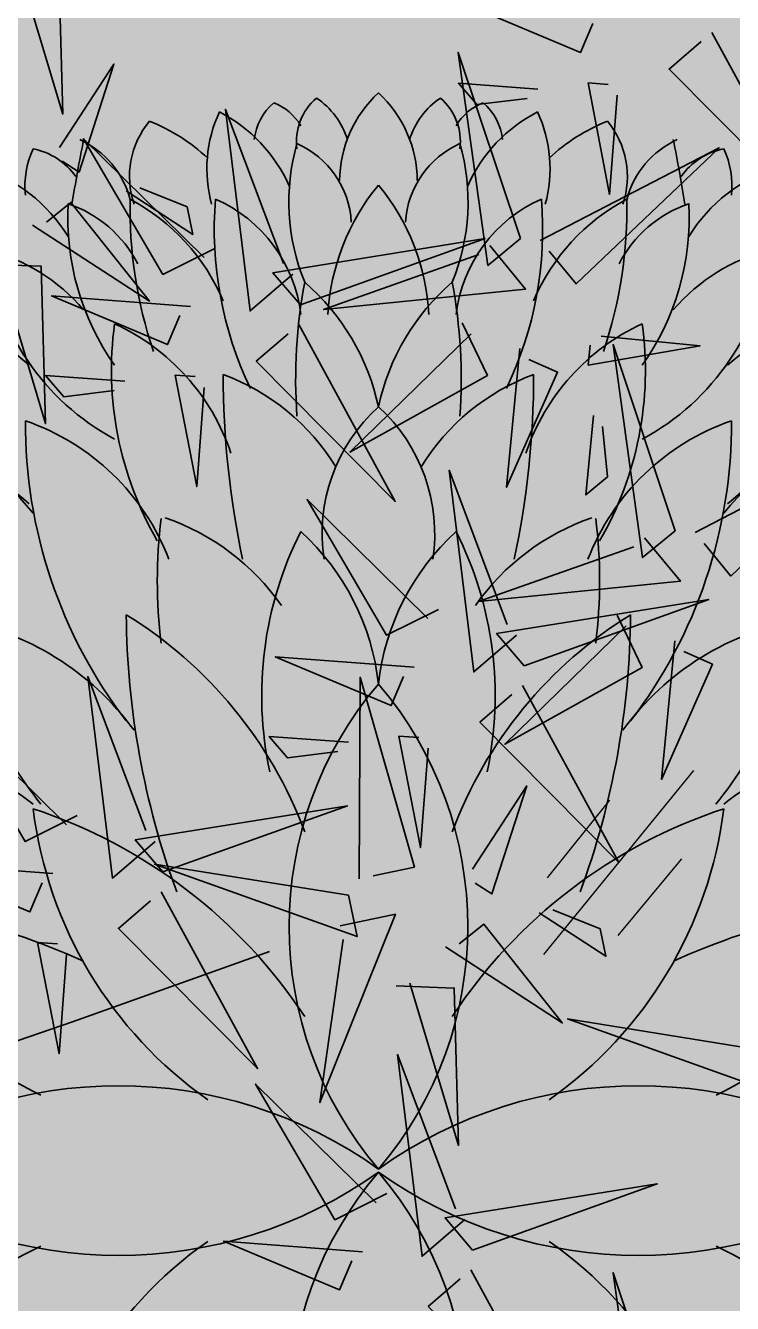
# Model space of a CAD drawing. Header units: millimetres. Extents: x -620 to 116137, y -21481 to 17722.
# Drawn here: x 5069.6 to 5335, y 6531.1 to 7011 of the extents above; entities that cross this region are included whole.
import ezdxf

# ---------------------------------------------------------------- set-up
doc = ezdxf.new("R2010")
doc.units = ezdxf.units.MM
doc.header["$LTSCALE"] = 150
doc.layers.add('1625_East Villa$0$ad-Furniture', color=8, linetype='Continuous')
doc.layers.add('1625_East Villa$0$ad-Glass Sectionline', color=140, linetype='Continuous', true_color=0x00bfff)
doc.layers.add('1625_East Villa$0$ad-Landscape', color=7, linetype='Continuous', lineweight=35, true_color=0x007f00)
doc.layers.add('1625_East Villa$0$ad-Landscape 2', color=7, linetype='Continuous', lineweight=35, true_color=0x264c00)

# ---------------------------------------------------------------- blocks, each defined once
blk = doc.blocks.new('1625_East Villa$0$bamboo')
at = {"layer": '1625_East Villa$0$ad-Landscape 2'}
for p, q in [((390, 162.3), (546.4, 218.1)), ((32.3, 39.5), (390, 162.3))]:
    blk.add_line(p, q, dxfattribs=at)
for points in [[(332.8, 1008.9), (378.9, 1007.2), (382.3, 882.5), (343.8, 1011.2)], [(811.3, 961.7), (701, 970), (793.1, 931.4), (802.8, 954.4)], [(897.3, 947.3), (973.8, 807), (863.4, 918.2), (888.9, 940.1)], [(745.4, 783.8), (696, 931.4), (719.6, 762.5), (745.4, 783.8)], [(379.6, 856.1), (422.9, 922.2), (395.2, 836.5), (381.9, 845.1)], [(759.2, 902.3), (696.2, 907), (710.8, 890.1), (750.8, 895)], [(822.2, 897.5), (816.2, 818.8), (799.2, 907.2), (815, 906)], [(564.8, 755.5), (530.9, 726.4), (511.4, 886.2), (557.5, 764)], [(503, 776), (461.8, 755.3), (398.7, 863), (494.5, 768.7)], [(761.1, 782.3), (903, 855.8), (789.6, 747.8), (768.2, 773.7)], [(432.6, 821.6), (485.5, 787.1), (480.9, 808.9), (443.5, 823.9)], [(358.3, 794.5), (451, 734.2), (388.8, 812.4), (369.3, 796.8)], [(570.9, 731.3), (717.4, 783.7), (549, 756.7), (570.9, 731.3)], [(721.1, 778.2), (749.5, 743.7), (589.3, 727.5), (712.5, 771.1)], [(319.2, 763.5), (365.2, 761.8), (368.6, 637), (330.1, 765.8)], [(483.6, 729.9), (373.4, 738.2), (465.5, 699.6), (475.2, 722.6)], [(569.7, 715.5), (646.1, 575.2), (535.8, 686.4), (561.2, 708.3)], [(699.3, 716.8), (719.2, 675.2), (610.2, 614.4), (706.4, 708.2)], [(809.4, 706.2), (888, 698.6), (799.3, 683.4), (800.8, 699.1)], [(868.3, 552), (818.9, 699.6), (842.4, 530.7), (868.3, 552)], [(745, 696.6), (734.5, 586.5), (774.9, 677.8), (752.1, 687.9)], [(431.6, 670.5), (368.6, 675.2), (383.1, 658.2), (423.1, 663.2)], [(494.6, 665.7), (488.6, 587), (471.6, 675.4), (487.3, 674.2)], [(803.4, 643.3), (797.4, 580.4), (814.6, 594.6), (810.5, 634.7)], [(884, 550.5), (1025.9, 624), (912.4, 516), (891.1, 541.8)], [(742.3, 469.2), (708.4, 440), (688.9, 599.9), (735, 477.6)], [(680.5, 489.6), (639.3, 469), (576.2, 576.7), (672, 482.3)], [(843.9, 546.4), (872.4, 511.9), (712.1, 495.7), (835.3, 539.3)], [(748.4, 444.9), (894.9, 497.3), (726.5, 470.3), (748.4, 444.9)], [(822.2, 485), (842, 443.4), (733.1, 382.6), (829.3, 476.4)], [(867.9, 464.7), (857.4, 354.7), (897.8, 446), (875, 456.1)], [(661.1, 443.6), (550.9, 451.8), (643, 413.2), (652.6, 436.3)], [(455.6, 305.5), (421.7, 276.4), (402.2, 436.3), (448.3, 314)], [(617.5, 275.9), (618.2, 435.7), (661.3, 285.1), (628.5, 278.2)], [(747.2, 429.2), (823.6, 288.8), (713.3, 400), (738.7, 421.9)], [(393.8, 326), (352.6, 305.3), (289.5, 413), (385.3, 318.7)], [(609.1, 384.1), (546.1, 388.8), (560.6, 371.9), (600.6, 376.8)], [(672.1, 379.4), (666.1, 300.6), (649, 389), (664.8, 387.8)], [(707.3, 283.4), (750.5, 349.5), (722.8, 263.8), (709.6, 272.4)], [(461.7, 281.3), (608.2, 333.7), (439.8, 306.7), (461.7, 281.3)], [(374.4, 279.9), (264.1, 288.2), (356.3, 249.6), (365.9, 272.6)], [(608.9, 262.7), (455.2, 287.4), (615.8, 229.9), (608.9, 262.7)], [(460.4, 265.6), (536.9, 125.2), (426.5, 236.4), (452, 258.3)], [(602.5, 238.5), (646.3, 247.7), (586.3, 98.2), (604.8, 227.6)], [(760.2, 248.9), (813.2, 214.4), (808.6, 236.2), (771.2, 251.2)], [(686, 221.8), (778.6, 161.5), (716.5, 239.7), (696.9, 224.1)], [(385.4, 215.7), (379.4, 137), (362.3, 225.4), (378.1, 224.2)], [(646.8, 190.8), (692.9, 189.1), (696.3, 64.3), (657.8, 193.1)], [(936.5, 139.9), (782.9, 164.7), (943.4, 107.2), (936.5, 139.9)], [(701.3, 5.5), (667.4, -23.6), (647.9, 136.3), (694, 14)], [(639.5, 26), (598.3, 5.3), (535.3, 113), (631, 18.7)], [(707.4, -18.7), (854, 33.7), (685.6, 6.7), (707.4, -18.7)], [(620.2, -20.1), (509.9, -11.8), (602, -50.4), (611.7, -27.3)], [(706.2, -34.4), (782.6, -174.8), (672.3, -63.6), (697.7, -41.7)], [(868.3, -184.3), (818.9, -36.7), (842.4, -205.6), (868.3, -184.3)]]:
    blk.add_lwpolyline(points, dxfattribs=at)
blk = doc.blocks.new('1625_East Villa$0$A$C7DA81DBD')
at = {"layer": '1625_East Villa$0$ad-Landscape'}
for centre, radius, start, end in [((0.3234, 3.905), 0.4767, 132.7387, 179.5624), ((-0.2663, 4.0457), 0.2252, 130.8443, 173.759), ((-0.4908, 4.0166), 0.2139, 30.4156, 68.83), ((-0.0961, 4.0625), 0.2274, 130.9335, 187.2728), ((-0.4137, 3.9807), 0.3046, 17.0973, 56.395), ((-0.6413, 3.9243), 0.3417, 140.1793, 198.6746), ((-1.1804, 3.4536), 0.743, 47.0323, 68.1406), ((-0.1425, 3.9552), 0.5349, 155.1905, 195.2068), ((-0.9056, 3.6412), 0.6057, 24.0272, 62.7305), ((5.8663, 2.673), 7.168, 168.75967, 170.83335), ((-1.3268, 3.7443), 0.3576, 14.3796, 65.6782), ((0.4847, 3.8253), 0.8385, 164.1327, 202.2774), ((-0.4664, 3.7254), 0.3595, 3.0513, 66.2944), ((-1.0529, 3.8878), 0.3429, 154.8223, 186.1053), ((-1.4147, 3.7701), 0.2686, 35.0422, 78.9599), ((-1.7595, 3.3631), 0.6247, 31.2577, 73.0883), ((0.6722, 3.3341), 0.8727, 140.3941, 176.9962), ((0.7845, 3.7974), 1.7654, 178.7548, 198.6115), ((-1.3701, 3.1096), 0.824, 23.2196, 61.7797), ((0.8101, 3.7172), 1.4584, 175.3381, 205.5558), ((-0.8731, 3.3135), 0.5704, 6.6723, 66.2687), ((-0.2113, 3.764), 1.0157, 176.9811, 215.1502), ((-1.383, 3.3555), 0.488, 27.4375, 71.1826), ((-1.7238, 2.9221), 0.7346, 40.3866, 76.092), ((-0.5792, 3.7449), 0.9742, 186.4669, 241.6556), ((1.7398, 3.1245), 2.0667, 169.3214, 184.0479), ((-0.8762, 2.8295), 0.8955, 11.9619, 49.2113), ((-0.4879, 3.7225), 1.408, 194.0868, 230.7518), ((-1.8961, 2.6169), 0.7641, 47.3855, 86.8116), ((0.2948, 3.161), 1.349, 172.2305, 210.013), ((-1.4049, 2.5545), 0.8684, 18.6878, 65.2839), ((2.889, 3.1417), 3.5018, 179.9824, 192.0052), ((-0.9142, 2.3228), 0.8735, 31.4049, 69.8192), ((0.4533, 2.5144), 0.6755, 132.165, 188.6083), ((0.5421, 2.9513), 1.9362, 179.7315, 217.4115), ((-1.6974, 2.079), 0.9321, 21.0147, 71.0085), ((-2.0257, 2.069), 0.8461, 38.4928, 81.4291), ((1.1102, 2.3286), 1.9834, 172.8697, 187.1303), ((-1.1439, 1.6998), 0.9279, 34.9166, 71.0505), ((0.9729, 1.8753), 1.4339, 153.1598, 192.1138), ((-0.9472, 1.8177), 0.9527, 6.2214, 47.7369), ((-1.856, 1.0904), 1.1017, 36.0391, 80.2682), ((-0.0127, 2.4992), 1.6882, 191.0285, 218.5633), ((-1.8918, 0.7397), 1.7085, 20.4746, 58.3718), ((2.2619, 2.2221), 3.2578, 180.4864, 200.1425), ((1.1235, 0.9635), 1.4762, 139.5678, 220.4322), ((-2.0528, 0.5755), 1.111, 51.6498, 93.9516), ((0.278, 1.6321), 1.6541, 187.071, 234.8541), ((-2.0051, -0.5207), 2.0521, 33.3645, 71.7788), ((-0.1824, 2.6175), 2.5892, 216.3709, 243.6204), ((-2.3551, -1.8074), 2.8907, 65.6741, 88.2579), ((-0.278, -1.6321), 1.6541, 7.071, 54.8541)]:
    blk.add_arc(centre, radius, start, end, dxfattribs=at)
at = {"layer": '1625_East Villa$0$ad-Landscape 2'}
for centre, radius, start, end in [((-0.3234, 3.905), 0.4767, 0.4376, 47.2613), ((0.4137, 3.9807), 0.3046, 123.605, 162.9027), ((0.0961, 4.0625), 0.2274, 352.7272, 49.0665), ((0.4908, 4.0166), 0.2139, 111.17, 149.5844), ((0.2663, 4.0457), 0.2252, 6.241, 49.1557), ((0.9056, 3.6412), 0.6057, 117.2695, 155.9728), ((0.1425, 3.9552), 0.5349, 344.7932, 24.8095), ((1.1804, 3.4536), 0.743, 111.8594, 132.9677), ((0.6413, 3.9243), 0.3417, 341.3254, 39.8207), ((0.4664, 3.7254), 0.3595, 113.7056, 176.9487), ((-0.4847, 3.8253), 0.8385, 337.7226, 15.8673), ((1.3268, 3.7443), 0.3576, 114.3218, 165.6204), ((-5.8663, 2.673), 7.168, 9.16665, 11.24033), ((1.4147, 3.7701), 0.2686, 101.0401, 144.9578), ((1.0529, 3.8878), 0.3429, 353.8947, 25.1777), ((1.7595, 3.3631), 0.6247, 106.9117, 148.7423), ((-0.6722, 3.3341), 0.8727, 3.0038, 39.6059), ((0.8731, 3.3135), 0.5704, 113.7313, 173.3277), ((-0.8101, 3.7172), 1.4584, 334.4442, 4.6619), ((1.3701, 3.1096), 0.824, 118.2203, 156.7804), ((-0.7845, 3.7974), 1.7654, 341.3885, 1.2452), ((1.383, 3.3555), 0.488, 108.8174, 152.5625), ((0.2113, 3.764), 1.0157, 324.8498, 3.0189), ((0.5792, 3.7449), 0.9742, 298.3444, 353.5331), ((1.7238, 2.9221), 0.7346, 103.908, 139.6134), ((0.8762, 2.8295), 0.8955, 130.7887, 168.0381), ((-1.7398, 3.1245), 2.0667, 355.9521, 10.6786), ((1.4049, 2.5545), 0.8684, 114.7161, 161.3122), ((-0.2948, 3.161), 1.349, 329.987, 7.7695), ((0.4879, 3.7225), 1.408, 309.2482, 345.9132), ((1.8961, 2.6169), 0.7641, 93.1884, 132.6145), ((0.9142, 2.3228), 0.8735, 110.1808, 148.5951), ((-2.889, 3.1417), 3.5018, 347.9948, 0.0176), ((-0.4533, 2.5144), 0.6755, 351.3917, 47.835), ((1.6974, 2.079), 0.9321, 108.9915, 158.9853), ((-0.5421, 2.9513), 1.9362, 322.5885, 0.2685), ((2.0257, 2.069), 0.8461, 98.5709, 141.5072), ((1.1439, 1.6998), 0.9279, 108.9495, 145.0834), ((-1.1102, 2.3286), 1.9834, 352.8697, 7.1303), ((0.9472, 1.8177), 0.9527, 132.2631, 173.7786), ((-0.9729, 1.8753), 1.4339, 347.8862, 26.8402), ((1.8918, 0.7397), 1.7085, 121.6282, 159.5254), ((-2.2619, 2.2221), 3.2578, 339.8575, 359.5136), ((1.856, 1.0904), 1.1017, 99.7318, 143.9609), ((0.0127, 2.4992), 1.6882, 321.4367, 348.9715), ((-1.1235, 0.9635), 1.4762, 319.5678, 40.4322), ((2.0528, 0.5755), 1.111, 86.0484, 128.3502), ((2.0051, -0.5207), 2.0521, 108.2212, 146.6355), ((-0.278, 1.6321), 1.6541, 305.1459, 352.929), ((2.3551, -1.8074), 2.8907, 91.7421, 114.3259), ((0.1824, 2.6175), 2.5892, 296.3796, 323.6291), ((-1.0264, -1.4309), 1.7659, 54.4662, 125.5338), ((1.0264, -1.4309), 1.7659, 54.4662, 125.5338), ((-1.0264, 1.4309), 1.7659, 234.4662, 305.5338), ((1.1235, -0.9635), 1.4762, 139.5678, 220.4322), ((-1.1235, -0.9635), 1.4762, 319.5678, 40.4322), ((1.0264, 1.4309), 1.7659, 234.4662, 305.5338), ((-0.1824, -2.6175), 2.5892, 116.3796, 143.6291), ((0.278, -1.6321), 1.6541, 125.1459, 172.929), ((0.1824, -2.6175), 2.5892, 36.3709, 63.6204)]:
    blk.add_arc(centre, radius, start, end, dxfattribs=at)
blk = doc.blocks.new('1625_East Villa$0$zw$EEF9')
at = {"layer": '1625_East Villa$0$ad-Glass Sectionline'}
for points in [[(-28.16, -34.56), (28.16, 34.56)], [(-26.78, -5.81), (-3.4, 23.35)], [(-0.28, -27.4), (23.56, 1.39)]]:
    blk.add_lwpolyline(points, dxfattribs=at)
blk = doc.blocks.new('1625_East Villa$0$$ZCDB_AUDIT_GENERATED_1E8537')
blk.add_blockref('1625_East Villa$0$zw$EEF9', (1682.37, -1488.26))
blk = doc.blocks.new('1625_East Villa$0$$ZCDB_AUDIT_GENERATED_1E8529')
at = {"true_color": 0x7f5f3f, "transparency": 33554610}
h = blk.add_hatch(dxfattribs=at)
h.set_pattern_fill('DOTS', color=37, scale=20, angle=360)
h.set_pattern_definition([(360, (-800139.518, 271344.397), (15.875, 31.75), [0, -31.75])])
h.paths.add_polyline_path([(450, -2530), (2915, -2530), (2915, -450), (450, -450)])
blk.add_blockref('1625_East Villa$0$$ZCDB_AUDIT_GENERATED_1E8537', (0, 0))
at = {"xscale": 95.10164028446887, "yscale": 95.10164028446887, "zscale": 95.10164028446887}
blk.add_blockref('1625_East Villa$0$A$C7DA81DBD', (1592.07, -1603.96), dxfattribs=at)
at = {"layer": '1625_East Villa$0$ad-Landscape', "linetype": 'Continuous', "xscale": 0.473259546584505, "yscale": 0.473259546584505, "zscale": 0.473259546584505}
blk.add_blockref('1625_East Villa$0$bamboo', (1292.6, -1624.94), dxfattribs=at)
blk = doc.blocks.new('1625_East Villa$0$zw$2927')
at = {"layer": '1625_East Villa$0$ad-Furniture', "rotation": 359.9999999999996}
blk.add_blockref('1625_East Villa$0$$ZCDB_AUDIT_GENERATED_1E8529', (-8510, -5435), dxfattribs=at)
blk = doc.blocks.new('1625_East Villa')
at = {"layer": '1625_East Villa$0$ad-Furniture'}
blk.add_blockref('1625_East Villa$0$zw$2927', (12120, 13620), dxfattribs=at)

msp = doc.modelspace()

# ---------------------------------------------------------------- block references
msp.add_blockref('1625_East Villa', (0, 0))

doc.saveas('drawing.dxf')
